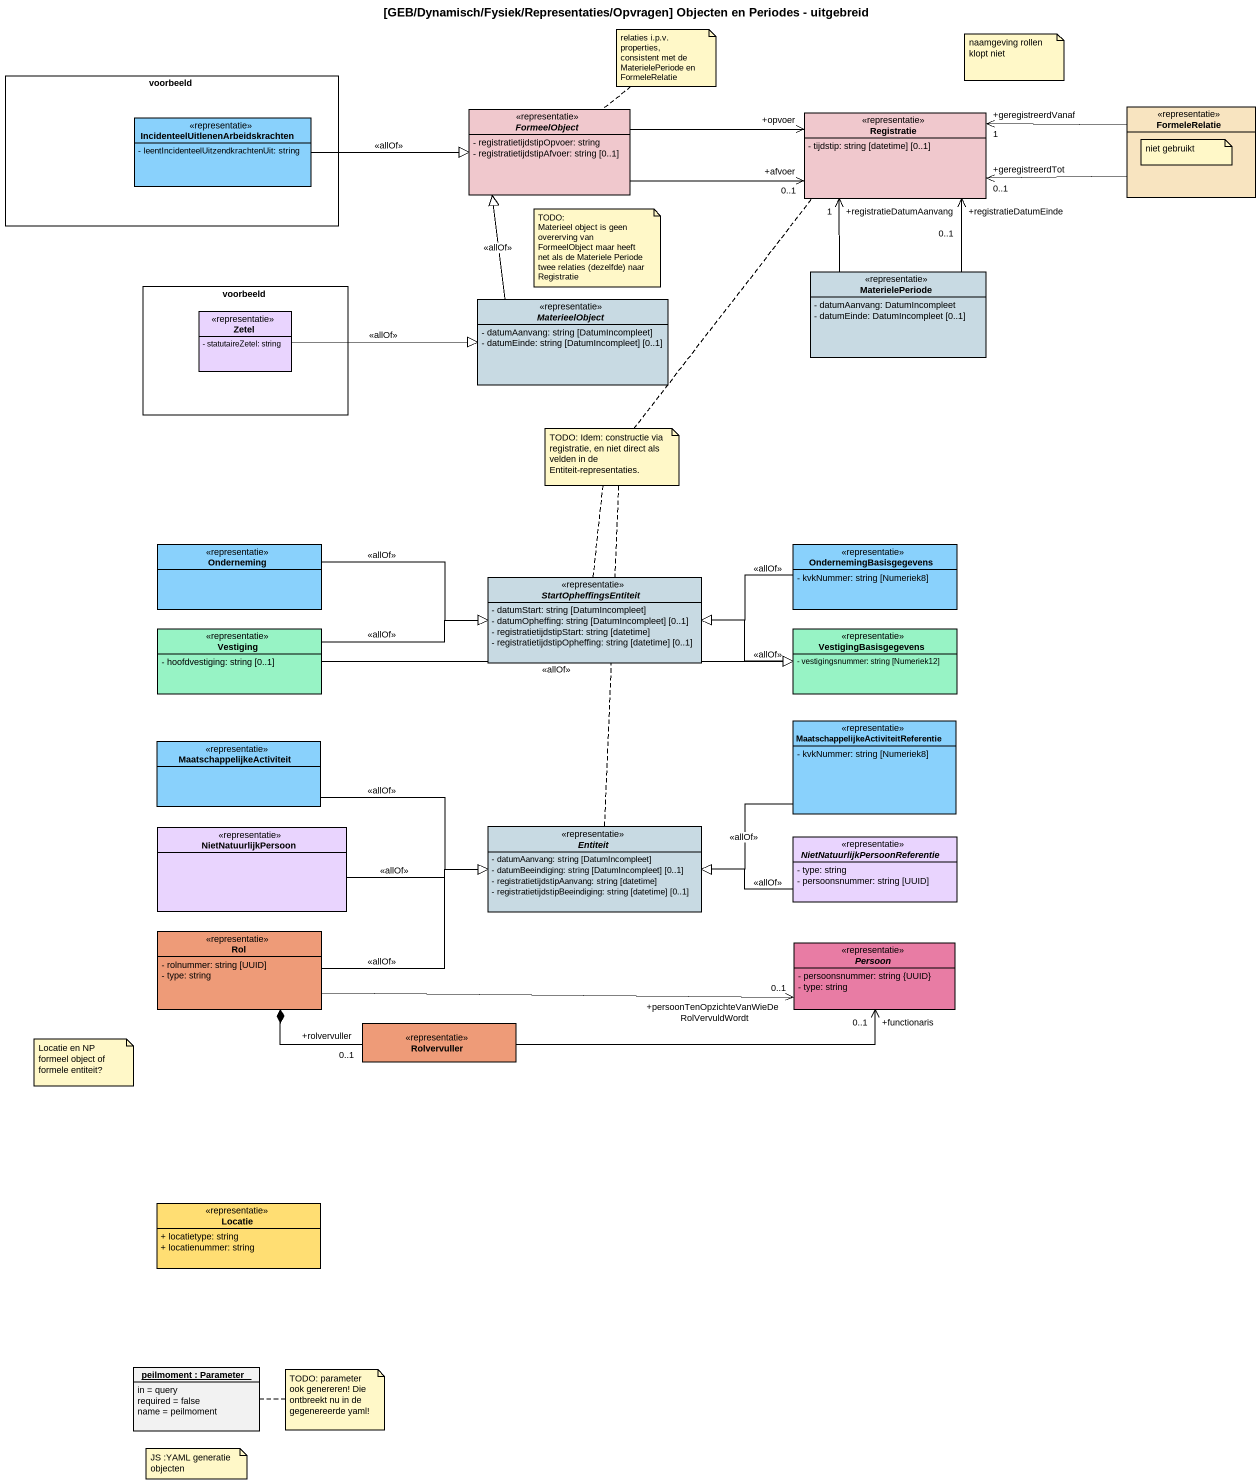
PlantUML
@startuml
title [GEB/Dynamisch/Fysiek/Representaties/Opvragen] Objecten en Periodes - uitgebreid
hide circle
hide empty members
skinparam classAttributeIconSize 0
rectangle voorbeeld {
  class "IncidenteelUitlenenArbeidskrachten" as IncidenteelUitlenenArbeidskr <<representatie>> #89D1FC {
    - leentIncidenteelUitzendkrachtenUit: string
  }
}
abstract class FormeelObject <<representatie>> #F0C8CD {
  - registratietijdstipOpvoer: string
  - registratietijdstipAfvoer: string [0..1]
}
class Registratie <<representatie>> #F0C8CD {
  - tijdstip: string [datetime] [0..1]
}
class FormeleRelatie <<representatie>> #F8E4C0
rectangle "voorbeeld" as voorbeeld_2 {
  class Zetel <<representatie>> #E9D4FE {
    - statutaireZetel: string
  }
}
class MaterielePeriode <<representatie>> #C8DAE3 {
  - datumAanvang: DatumIncompleet
  - datumEinde: DatumIncompleet [0..1]
}
abstract class MaterieelObject <<representatie>> #C8DAE3 {
  - datumAanvang: string [DatumIncompleet]
  - datumEinde: string [DatumIncompleet] [0..1]
}
class Onderneming <<representatie>> #89D1FC
class OndernemingBasisgegevens <<representatie>> #89D1FC {
  - kvkNummer: string [Numeriek8]
}
abstract class StartOpheffingsEntiteit <<representatie>> #C8DAE3 {
  - datumStart: string [DatumIncompleet]
  - datumOpheffing: string [DatumIncompleet] [0..1]
  - registratietijdstipStart: string [datetime]
  - registratietijdstipOpheffing: string [datetime] [0..1]
}
class Vestiging <<representatie>> #97F3C5 {
  - hoofdvestiging: string [0..1]
}
class VestigingBasisgegevens <<representatie>> #97F3C5 {
  - vestigingsnummer: string [Numeriek12]
}
class MaatschappelijkeActiviteit <<representatie>> #89D1FC
class "MaatschappelijkeActiviteitReferentie" as MaatschappelijkeActiviteitRe <<representatie>> #89D1FC {
  - kvkNummer: string [Numeriek8]
}
class NietNatuurlijkPersoon <<representatie>> #E9D4FE
abstract class Entiteit <<representatie>> #C8DAE3 {
  - datumAanvang: string [DatumIncompleet]
  - datumBeeindiging: string [DatumIncompleet] [0..1]
  - registratietijdstipAanvang: string [datetime]
  - registratietijdstipBeeindiging: string [datetime] [0..1]
}
abstract class "NietNatuurlijkPersoonReferentie" as NietNatuurlijkPersoonReferen <<representatie>> #E9D4FE {
  - type: string
  - persoonsnummer: string [UUID]
}
class Rol <<representatie>> #EE9B78 {
  - rolnummer: string [UUID]
  - type: string
}
abstract class Persoon <<representatie>> #E87CA4 {
  - persoonsnummer: string {UUID}
  - type: string
}
class Rolvervuller <<representatie>> #EE9B78
class Locatie <<representatie>> #FFDE73 {
  + locatietype: string
  + locatienummer: string
}
object "peilmoment : Parameter" as peilmoment {
  in = query
  required = false
  name = peilmoment
}
IncidenteelUitlenenArbeidskr -right-|> FormeelObject : <<allOf>>
FormeelObject -right-> "+opvoer" Registratie
FormeelObject -right-> "+afvoer\n0..1" Registratie
FormeleRelatie -left-> "+geregistreerdTot\n0..1" Registratie
FormeleRelatie -left-> "+geregistreerdVanaf\n1" Registratie
MaterielePeriode -up-> "+registratieDatumAanvang\n1" Registratie
MaterielePeriode -up-> "+registratieDatumEinde\n0..1" Registratie
Zetel -right-|> MaterieelObject : <<allOf>>
MaterieelObject -up-|> FormeelObject : <<allOf>>
Onderneming -right-|> StartOpheffingsEntiteit : <<allOf>>
OndernemingBasisgegevens -left-|> StartOpheffingsEntiteit : <<allOf>>
Vestiging -right-|> StartOpheffingsEntiteit : <<allOf>>
Vestiging -right-|> VestigingBasisgegevens : <<allOf>>
VestigingBasisgegevens -left-|> StartOpheffingsEntiteit : <<allOf>>
MaatschappelijkeActiviteit -right-|> Entiteit : <<allOf>>
MaatschappelijkeActiviteitRe -left-|> Entiteit : <<allOf>>
NietNatuurlijkPersoon -right-|> Entiteit : <<allOf>>
NietNatuurlijkPersoonReferen -left-|> Entiteit : <<allOf>>
Rol -right-|> Entiteit : <<allOf>>
Rol -right-> "+persoonTenOpzichteVanWieDeRolVervuldWordt\n0..1" Persoon
Rolvervuller "+rolvervuller\n0..1" -left-* Rol
Rolvervuller -right-> "+functionaris\n0..1" Persoon
note top of FormeelObject
  relaties i.p.v. properties,
  consistent met de MaterielePeriode en FormeleRelatie
end note
note as N2
  naamgeving rollen klopt niet
end note
note as N3
  niet gebruikt
end note
note as N4
  TODO:
  Materieel object is geen overerving van FormeelObject maar heeft net als de Materiele Periode twee relaties (dezelfde) naar Registratie
end note
note as N5
  TODO: Idem: constructie via registratie, en niet direct als velden in de Entiteit-representaties.
end note
N5 .. StartOpheffingsEntiteit
N5 .. Entiteit
N5 .. Registratie
note as N6
  Locatie en NP formeel object of formele entiteit?
end note
note right of peilmoment : TODO: parameter ook genereren! Die ontbreekt nu in de gegenereerde yaml!
note as N8
  JS :YAML generatie objecten
end note
@enduml
